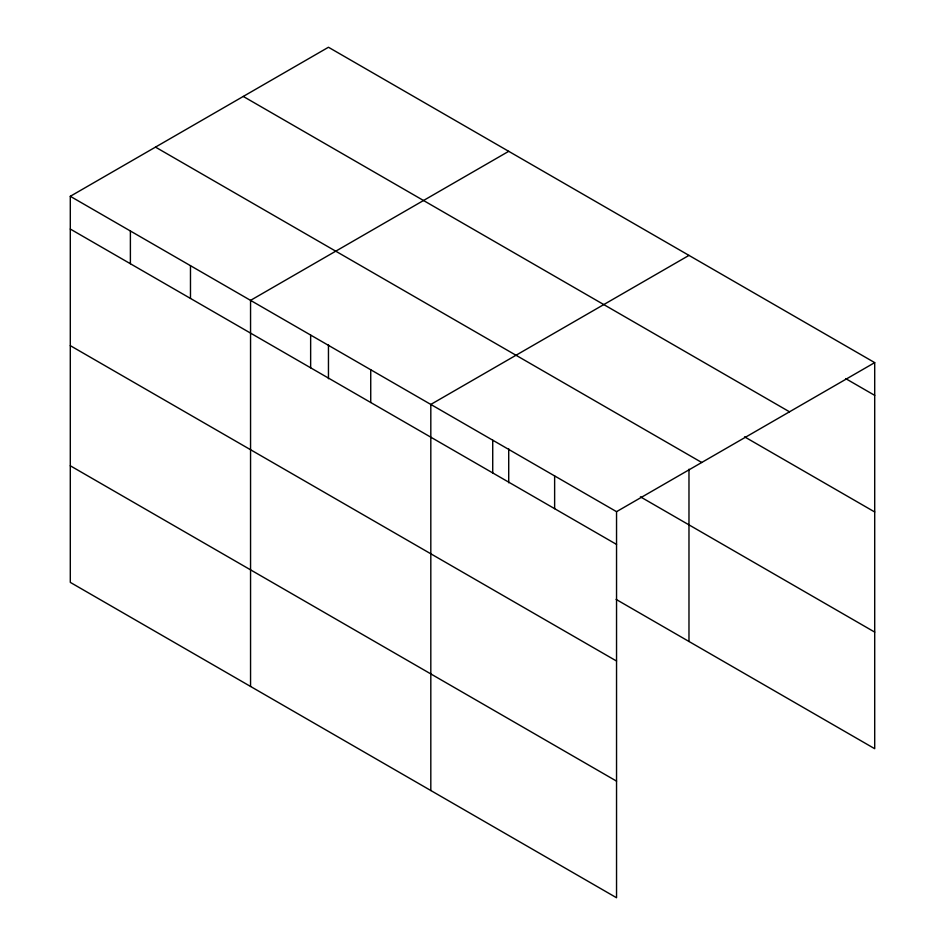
<?xml version="1.0" encoding="UTF-8"?>
<svg xmlns="http://www.w3.org/2000/svg" width="945" height="945" viewBox="0 0 945 945"><rect width="100%" height="100%" fill="white"/><g stroke="black" fill="none" stroke-linecap="round" stroke-linejoin="round"><path stroke-width="1.42" d="M616.542 661.016L616.542 511.67L70.296 196.3L70.296 582.38L616.542 897.75L616.542 661.016L70.296 345.646M616.105 599.402L874.704 748.7L874.704 362.62L328.458 47.25L70.296 196.3M508.717 151.318L250.555 300.368L250.555 686.448M688.976 255.398L430.814 404.436L430.814 790.528M616.542 511.67L874.704 362.62M845.645 378.591L874.704 395.364M243.267 96.437L789.512 411.807M744.566 436.838L874.704 511.966M155.488 147.113L701.733 462.483M640.403 496.822L874.704 632.099M70.296 229.044L616.542 544.414M70.296 465.779L616.542 781.149M688.976 469.204L688.976 641.478M554.632 475.926L554.632 508.67M508.717 448.851L508.717 482.789M492.723 440.181L492.723 472.925M370.735 369.755L370.735 402.499M328.458 344.771L328.458 378.721M310.645 335.062L310.645 367.806M190.477 265.675L190.477 298.419M130.386 230.993L130.386 263.738"/></g></svg>
